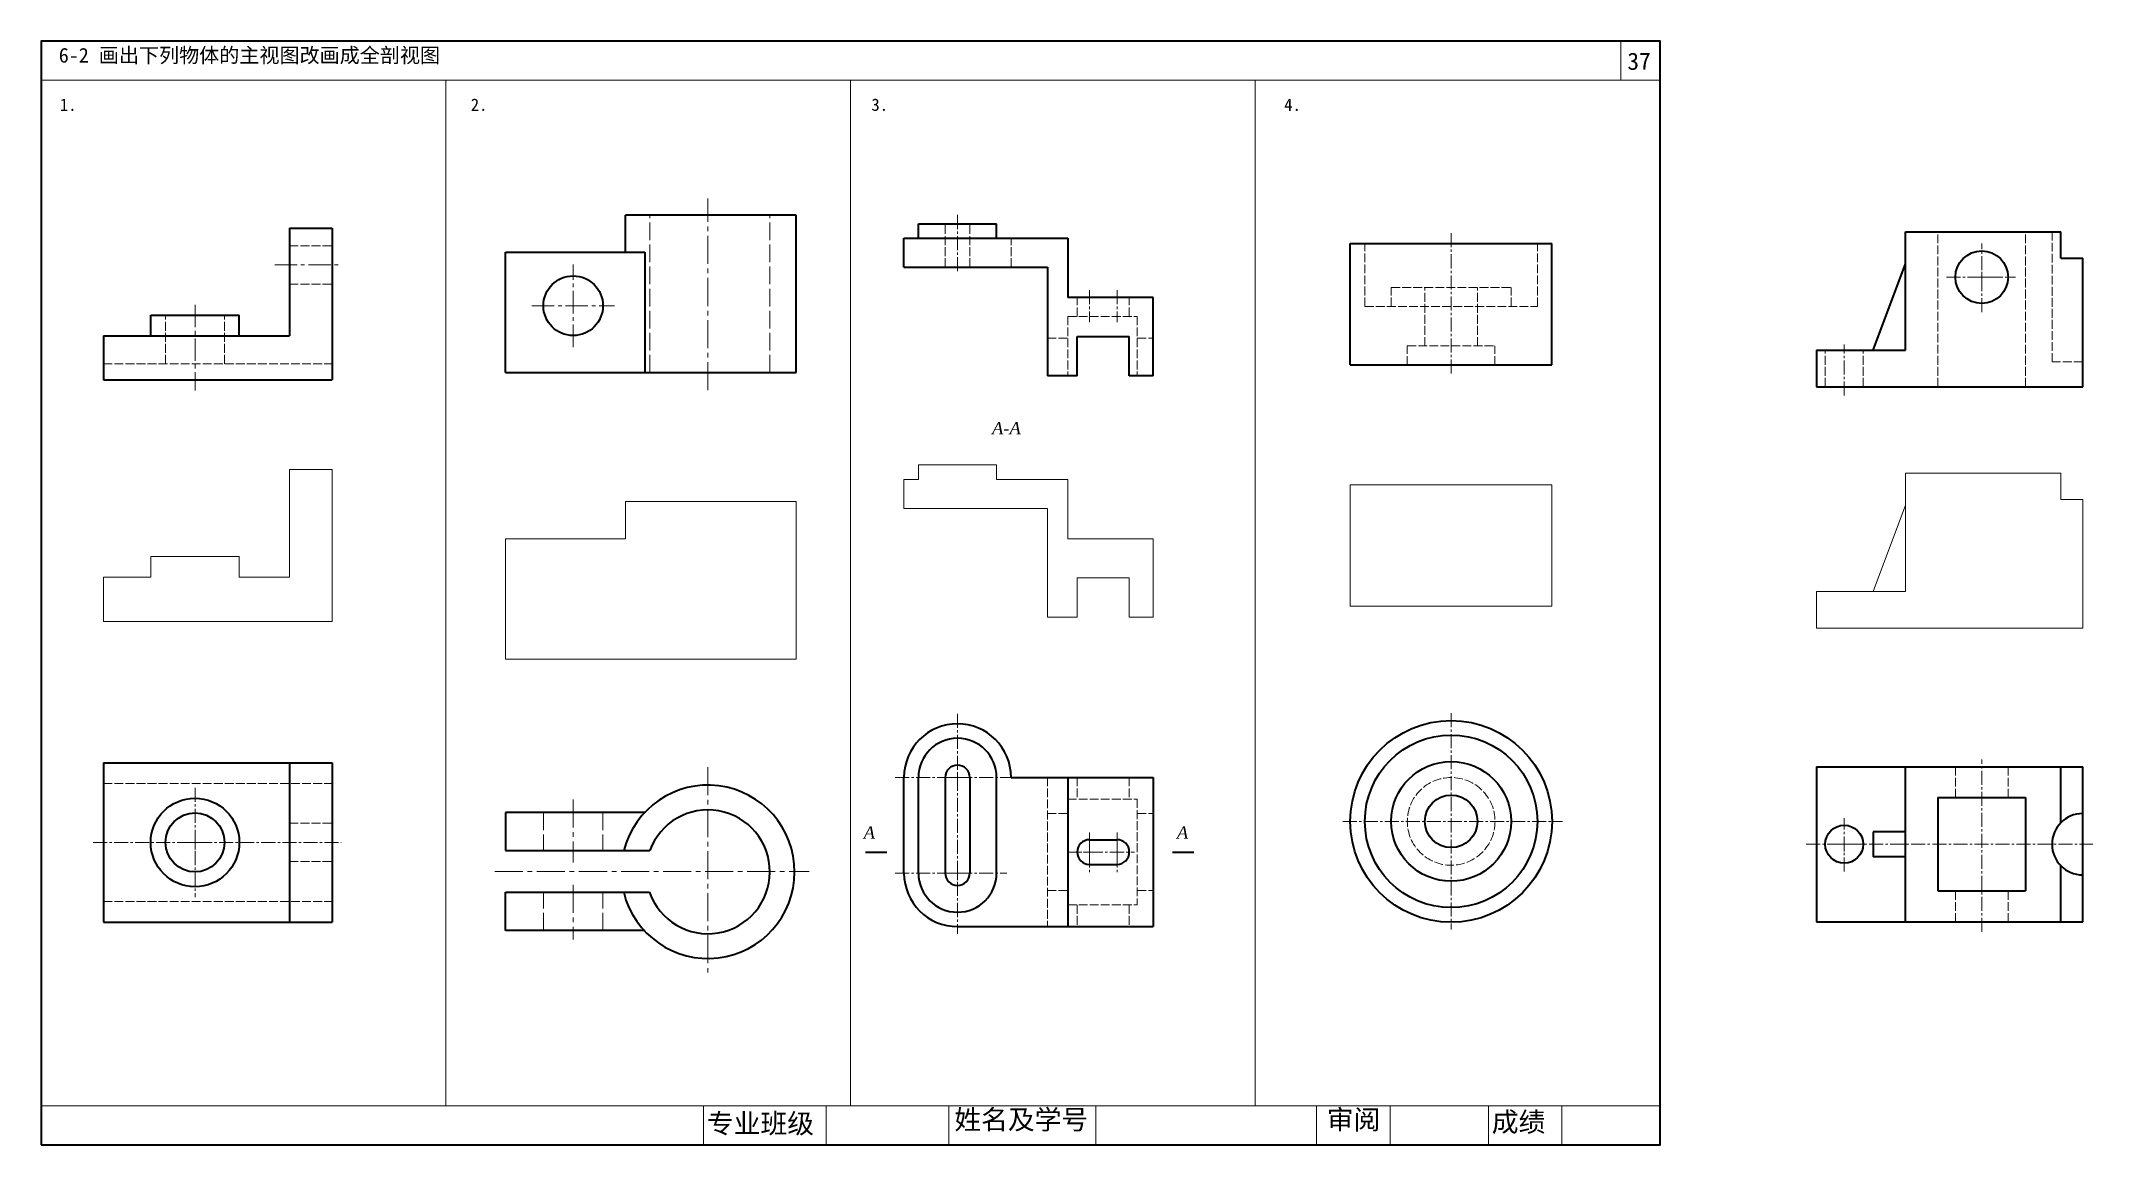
# Model space of a CAD drawing. Header units: millimetres. Extents: x 20 to 438, y 18 to 243.
import ezdxf

# ---------------------------------------------------------------- set-up
doc = ezdxf.new("R2010")
doc.units = ezdxf.units.MM
doc.header["$LTSCALE"] = 0.3
doc.linetypes.add('ACAD_ISO02W100', pattern=[15, 12, -3])
doc.linetypes.add('CENTER2', pattern=[28.575, 19.05, -3.175, 3.175, -3.175])
doc.layers.get('0').update_dxf_attribs({"lineweight": 40})
for name, color, linetype, lineweight in [('Layer1', 7, 'Continuous', 40), ('Layer3', 7, 'ACAD_ISO02W100', 18), ('中心线', 7, 'CENTER2', 18), ('细线', 7, 'Continuous', 15)]:
    doc.layers.add(name, color=color, linetype=linetype, lineweight=lineweight)
doc.styles.get("Standard").update_dxf_attribs({"font": 'SimSun.ttf', "height": 2.5})

msp = doc.modelspace()

# ---------------------------------------------------------------- linework, layer by layer
for p, q in [((142.95, 86.26), (114.53, 86.26)), ((114.53, 86.26), (114.53, 78.46)), ((114.53, 78.46), (143.96, 78.46)), ((114.53, 69.97), (143.91, 69.97)), ((114.53, 62.17), (114.53, 69.97)), ((142.95, 62.17), (114.53, 62.17))]:
    msp.add_line(p, q)
msp.add_lwpolyline([(19.89, 18.48), (349.89, 18.48), (349.89, 243.48), (19.89, 243.48)], close=True)
for radius, start, end in [(17.67, 193.6776, 165.8713), (12.62, 199.3375, 160.0114)]:
    msp.add_arc((155.82, 74.15), radius, start, end)
at = {"layer": 'Layer1'}
for p, q in [((70.53, 205.35), (70.53, 183.41)), ((70.53, 205.35), (79.26, 205.35)), ((79.26, 205.35), (79.26, 174.39)), ((173.79, 208.01), (139, 208.01)), ((139, 200.41), (139, 208.01)), ((173.79, 175.89), (173.79, 208.01)), ((198.72, 206.25), (214.66, 206.25)), ((198.72, 203.3), (198.72, 206.25)), ((214.66, 203.3), (214.66, 206.25)), ((195.77, 203.3), (229.15, 203.3)), ((195.77, 197.4), (195.77, 203.3)), ((229.15, 203.3), (229.15, 191.2)), ((286.75, 202.2), (327.86, 202.2)), ((286.75, 177.48), (286.75, 202.2)), ((327.86, 177.48), (327.86, 202.2)), ((399.95, 204.58), (431.57, 204.58)), ((399.95, 180.46), (399.95, 204.58)), ((431.57, 199.22), (431.57, 204.58)), ((114.54, 175.89), (114.54, 200.41)), ((114.54, 200.41), (142.95, 200.41)), ((142.95, 200.41), (142.95, 175.89)), ((195.77, 197.4), (225.01, 197.4)), ((225.01, 197.4), (225.01, 175.26)), ((393.32, 180.46), (399.95, 198.04)), ((431.57, 199.22), (436.04, 199.22)), ((436.04, 173.01), (436.04, 199.22)), ((246.59, 191.2), (229.15, 191.2)), ((246.59, 175.26), (246.59, 191.2)), ((42.25, 187.61), (60.29, 187.61)), ((42.25, 183.41), (42.25, 187.61)), ((60.29, 183.41), (60.29, 187.61)), ((32.61, 183.41), (32.61, 174.39)), ((32.61, 183.41), (70.53, 183.41)), ((231.08, 175.26), (231.08, 183.23)), ((231.08, 183.23), (241.71, 183.23)), ((241.71, 175.26), (241.71, 183.23)), ((381.75, 180.46), (381.75, 173.01)), ((381.75, 180.46), (399.95, 180.46)), ((114.54, 175.89), (173.79, 175.89)), ((286.75, 177.48), (327.86, 177.48)), ((32.61, 174.39), (79.26, 174.39)), ((231.08, 175.26), (225.01, 175.26)), ((246.59, 175.26), (241.71, 175.26)), ((381.75, 173.01), (436.04, 173.01)), ((32.61, 96.36), (79.26, 96.36)), ((32.61, 96.36), (32.61, 63.89)), ((70.53, 96.36), (70.53, 63.89)), ((79.26, 96.36), (79.26, 63.89)), ((195.77, 73.9), (195.77, 93.39)), ((198.72, 73.9), (198.72, 93.39)), ((204.18, 93.39), (204.18, 73.9)), ((209.2, 93.39), (209.2, 73.9)), ((214.66, 73.9), (214.66, 93.39)), ((217.61, 93.39), (246.59, 93.39)), ((229.15, 93.39), (229.15, 62.98)), ((246.59, 93.39), (246.59, 62.98)), ((381.75, 95.56), (436.04, 95.56)), ((381.75, 95.56), (381.75, 63.98)), ((399.95, 63.98), (399.95, 95.56)), ((431.57, 84.14), (431.57, 95.56)), ((436.04, 63.98), (436.04, 95.56)), ((406.51, 89.3), (424.41, 89.3)), ((406.51, 89.3), (406.51, 70.24)), ((424.41, 89.3), (424.41, 70.24)), ((233.59, 80.69), (239.2, 80.69)), ((399.95, 82.33), (393.32, 82.33)), ((393.32, 82.33), (393.32, 77.21)), ((187.92, 78.18), (192.31, 78.18)), ((233.59, 75.67), (239.2, 75.67)), ((250.5, 78.18), (254.89, 78.18)), ((399.95, 77.21), (393.32, 77.21)), ((431.57, 63.98), (431.57, 75.4)), ((406.51, 70.24), (424.41, 70.24)), ((32.61, 63.89), (79.26, 63.89)), ((206.69, 62.98), (246.59, 62.98)), ((381.75, 63.98), (436.04, 63.98))]:
    msp.add_line(p, q, dxfattribs=at)
for centre, radius in [((415.46, 195.35), 5.36), ((128.35, 189.53), 6.07), ((307.31, 84.43), 20.56), ((307.31, 84.43), 17.58), ((307.31, 84.43), 12.21), ((51.27, 80.13), 9.02), ((307.31, 84.43), 5.36), ((51.27, 80.13), 6.01), ((387.42, 79.77), 3.87)]:
    msp.add_circle(centre, radius, dxfattribs=at)
for centre, radius, start, end in [((206.69, 93.39), 10.92, 0, 180), ((206.69, 93.39), 7.97, 0, 180), ((206.69, 93.39), 2.51, 0, 180), ((436.04, 79.77), 6.26, 90, 270), ((233.59, 78.18), 2.51, 90, 270), ((239.2, 78.18), 2.51, 270, 90), ((206.69, 73.9), 10.92, 180, 270), ((206.69, 73.9), 7.97, 180, 0), ((206.69, 73.9), 2.51, 180, 0)]:
    msp.add_arc(centre, radius, start, end, dxfattribs=at)
at = {"layer": 'Layer3'}
for p, q in [((143.96, 175.89), (143.96, 208.01)), ((168.44, 175.89), (168.44, 208.01)), ((122.29, 86.26), (122.29, 78.46)), ((134.42, 86.26), (134.42, 78.46)), ((122.29, 62.17), (122.29, 69.97)), ((134.42, 62.17), (134.42, 69.97))]:
    msp.add_line(p, q, dxfattribs=at)
at = {"layer": 'Layer3', "ltscale": 0.5}
for p, q in [((204.18, 197.4), (204.18, 206.25)), ((209.2, 197.4), (209.2, 206.25)), ((70.53, 201.74), (79.26, 201.74)), ((217.61, 197.4), (217.61, 203.3)), ((289.73, 189.39), (289.73, 202.2)), ((324.88, 189.39), (324.88, 202.2)), ((406.51, 173.01), (406.51, 204.58)), ((424.41, 173.01), (424.41, 204.58)), ((429.78, 178.07), (429.78, 204.58)), ((70.53, 193.93), (79.26, 193.93)), ((295.09, 189.39), (295.09, 193.26)), ((295.09, 193.26), (319.52, 193.26)), ((301.94, 181.35), (301.94, 193.26)), ((312.67, 181.35), (312.67, 193.26)), ((319.52, 189.39), (319.52, 193.26)), ((231.08, 187.36), (231.08, 191.2)), ((241.71, 187.36), (241.71, 191.2)), ((289.73, 189.39), (324.88, 189.39)), ((45.26, 177.69), (45.26, 187.61)), ((57.28, 177.69), (57.28, 187.61)), ((229.15, 187.36), (229.15, 175.26)), ((229.15, 187.36), (243.34, 187.36)), ((243.34, 187.36), (243.34, 175.26)), ((225.01, 182.93), (229.15, 182.93)), ((243.34, 182.93), (246.59, 182.93)), ((298.37, 177.48), (298.37, 181.35)), ((298.37, 181.35), (316.24, 181.35)), ((316.24, 177.48), (316.24, 181.35)), ((383.55, 173.01), (383.55, 180.46)), ((391.29, 173.01), (391.29, 180.46)), ((32.61, 177.69), (79.26, 177.69)), ((436.04, 178.07), (429.78, 178.07)), ((32.61, 92.15), (79.26, 92.15)), ((225.01, 93.39), (225.01, 62.98)), ((231.08, 93.39), (231.08, 88.96)), ((241.71, 93.39), (241.71, 88.96)), ((410.1, 95.56), (410.1, 89.3)), ((420.82, 95.56), (420.82, 89.3)), ((229.15, 88.96), (243.34, 88.96)), ((243.34, 88.96), (243.34, 67.41)), ((70.53, 84.03), (79.26, 84.03)), ((225.01, 86.01), (229.15, 86.01)), ((243.34, 86.01), (246.59, 86.01)), ((70.53, 76.22), (79.26, 76.22)), ((32.61, 68.1), (79.26, 68.1)), ((225.01, 70.36), (229.15, 70.36)), ((229.15, 67.41), (243.34, 67.41)), ((231.08, 67.41), (231.08, 62.98)), ((241.71, 67.41), (241.71, 62.98)), ((243.34, 70.36), (246.59, 70.36)), ((410.1, 70.24), (410.1, 63.98)), ((420.82, 70.24), (420.82, 63.98))]:
    msp.add_line(p, q, dxfattribs=at)
for radius in [12.21, 12.21, 8.94, 5.36]:
    msp.add_circle((307.31, 84.43), radius, dxfattribs=at)
at = {"layer": '中心线'}
for p, q in [((155.8, 172.32), (155.8, 211.37)), ((155.8, 95.5), (155.8, 53.61)), ((128.35, 88.9), (128.35, 76.07)), ((112.39, 74.21), (176.45, 74.21)), ((128.35, 71.51), (128.35, 60.37))]:
    msp.add_line(p, q, dxfattribs=at)
at = {"layer": '中心线', "ltscale": 0.5}
for p, q in [((206.69, 208.02), (206.69, 196.16)), ((307.31, 204.29), (307.31, 175.69)), ((415.46, 188.2), (415.46, 202.2)), ((233.59, 192.67), (233.59, 186.18)), ((239.2, 192.67), (239.2, 186.18)), ((408.3, 195.35), (422.32, 195.35)), ((387.42, 171.22), (387.42, 181.65)), ((206.69, 106.37), (206.69, 61.51)), ((307.31, 106.48), (307.31, 62.39)), ((415.46, 61.9), (415.46, 97.05)), ((193.98, 93.39), (217.61, 93.39)), ((51.27, 91.25), (51.27, 69)), ((285.23, 84.43), (329.98, 84.43)), ((387.42, 74.19), (387.42, 85.1)), ((30.5, 80.13), (81.07, 80.13)), ((233.59, 82.17), (233.59, 73.9)), ((239.2, 82.17), (239.2, 73.9)), ((379.67, 79.77), (438.13, 79.77)), ((229.15, 78.18), (242.75, 78.18)), ((193.98, 73.9), (216.74, 73.9))]:
    msp.add_line(p, q, dxfattribs=at)
at = {"layer": '中心线', "ltscale": 0.8}
for p, q in [((67.52, 197.83), (80.77, 197.83)), ((128.35, 181.11), (128.35, 197.96)), ((51.27, 189.72), (51.27, 172.28)), ((119.93, 189.53), (136.78, 189.53))]:
    msp.add_line(p, q, dxfattribs=at)
at = {"layer": '细线'}
for p, q in [((341.89, 235.48), (341.89, 243.48)), ((19.89, 235.48), (349.89, 235.48)), ((102.39, 26.48), (102.39, 235.48)), ((184.89, 235.48), (184.89, 26.48)), ((267.39, 26.48), (267.39, 235.48)), ((414.19, 195.35), (416.91, 195.35)), ((415.46, 196.44), (415.46, 193.9)), ((70.53, 156.17), (79.26, 156.17)), ((70.53, 156.17), (70.53, 134.22)), ((79.26, 156.17), (79.26, 125.2)), ((198.72, 157.07), (214.66, 157.07)), ((198.72, 154.12), (198.72, 157.07)), ((214.66, 154.12), (214.66, 157.07)), ((399.95, 155.4), (431.57, 155.4)), ((399.95, 131.27), (399.95, 155.4)), ((431.57, 150.04), (431.57, 155.4)), ((195.77, 154.12), (198.72, 154.12)), ((195.77, 148.21), (195.77, 154.12)), ((214.66, 154.12), (229.15, 154.12)), ((229.15, 154.12), (229.15, 142.01)), ((286.75, 128.29), (286.75, 153.02)), ((286.75, 153.02), (327.86, 153.02)), ((327.86, 128.29), (327.86, 153.02)), ((139, 142.02), (139, 149.62)), ((173.79, 149.62), (139, 149.62)), ((173.79, 117.51), (173.79, 149.62)), ((195.77, 148.21), (225.01, 148.21)), ((225.01, 148.21), (225.01, 126.07)), ((393.32, 131.27), (399.95, 148.86)), ((431.57, 150.04), (436.04, 150.04)), ((436.04, 123.82), (436.04, 150.04)), ((42.25, 138.43), (60.29, 138.43)), ((42.25, 134.22), (42.25, 138.43)), ((60.29, 134.22), (60.29, 138.43)), ((114.54, 117.51), (114.54, 142.02)), ((114.54, 142.02), (139, 142.02)), ((246.59, 142.01), (229.15, 142.01)), ((246.59, 126.07), (246.59, 142.01)), ((32.61, 134.22), (42.25, 134.22)), ((32.61, 134.22), (32.61, 125.2)), ((60.29, 134.22), (70.53, 134.22)), ((231.08, 134.04), (241.71, 134.04)), ((231.08, 126.07), (231.08, 134.04)), ((241.71, 126.07), (241.71, 134.04)), ((381.75, 131.27), (399.95, 131.27)), ((381.75, 131.27), (381.75, 123.82)), ((231.08, 126.07), (225.01, 126.07)), ((246.59, 126.07), (241.71, 126.07)), ((286.75, 128.29), (327.86, 128.29)), ((32.61, 125.2), (79.26, 125.2)), ((381.75, 123.82), (436.04, 123.82)), ((114.54, 117.51), (173.79, 117.51)), ((205.42, 93.39), (208.14, 93.39)), ((206.69, 94.47), (206.69, 91.94)), ((50, 80.13), (52.72, 80.13)), ((51.27, 81.21), (51.27, 78.68)), ((386.15, 79.77), (388.87, 79.77)), ((387.42, 80.86), (387.42, 78.32)), ((232.32, 78.18), (235.04, 78.18)), ((233.59, 79.27), (233.59, 76.73)), ((237.93, 78.18), (240.65, 78.18)), ((239.2, 79.27), (239.2, 76.73)), ((205.42, 73.9), (208.14, 73.9)), ((206.69, 74.99), (206.69, 72.45)), ((19.89, 26.48), (349.89, 26.48)), ((154.89, 18.48), (154.89, 26.48)), ((179.89, 18.48), (179.89, 26.48)), ((204.89, 18.48), (204.89, 26.48)), ((234.89, 18.48), (234.89, 26.48)), ((279.89, 18.48), (279.89, 26.48)), ((294.89, 18.48), (294.89, 26.48)), ((314.89, 18.48), (314.89, 26.48)), ((329.89, 18.48), (329.89, 26.48))]:
    msp.add_line(p, q, dxfattribs=at)

# ---------------------------------------------------------------- texts
at = {"layer": 'Layer1', "char_height": 2.5, "width": 4.2081, "attachment_point": 1}
for s, insert in [('{\\fTimes New Roman|b0|i1|c0|p18;A-A}', (213.72, 165.82)), ('{\\fTimes New Roman|b0|i1|c0|p18;A}', (187.56, 83.4)), ('{\\fTimes New Roman|b0|i1|c0|p18;A}', (251.41, 83.4))]:
    msp.add_mtext(s, dxfattribs=dict(at, insert=insert))
at = {"layer": '细线'}
for s, p in [('1.', (23.72, 229.25)), ('2.', (107.48, 229.25)), ('3.', (189.13, 229.25)), ('4.', (273.27, 229.25))]:
    msp.add_text(s, height=2.5, dxfattribs=at).set_placement(p)
at = {"layer": '细线', "attachment_point": 1}
for s, insert, char_height, width in [('{\\fSimHei|b0|i0|c134|p2;6-2 画出下列物体的主视图改画成全剖视图}', (23.5, 242.08), 3, 85.5616), ('37', (343.23, 241.11), 3.5, 7.4967), ('专业班级', (155.62, 24.85), 4, 23.3701), ('姓名及学号', (206.05, 25.65), 4, 29.8443), ('审阅', (281.95, 25.65), 4, 13.7378), ('成绩', (315.59, 25.18), 4, 13.2641)]:
    msp.add_mtext(s, dxfattribs=dict(at, insert=insert, char_height=char_height, width=width))

doc.saveas('drawing.dxf')
